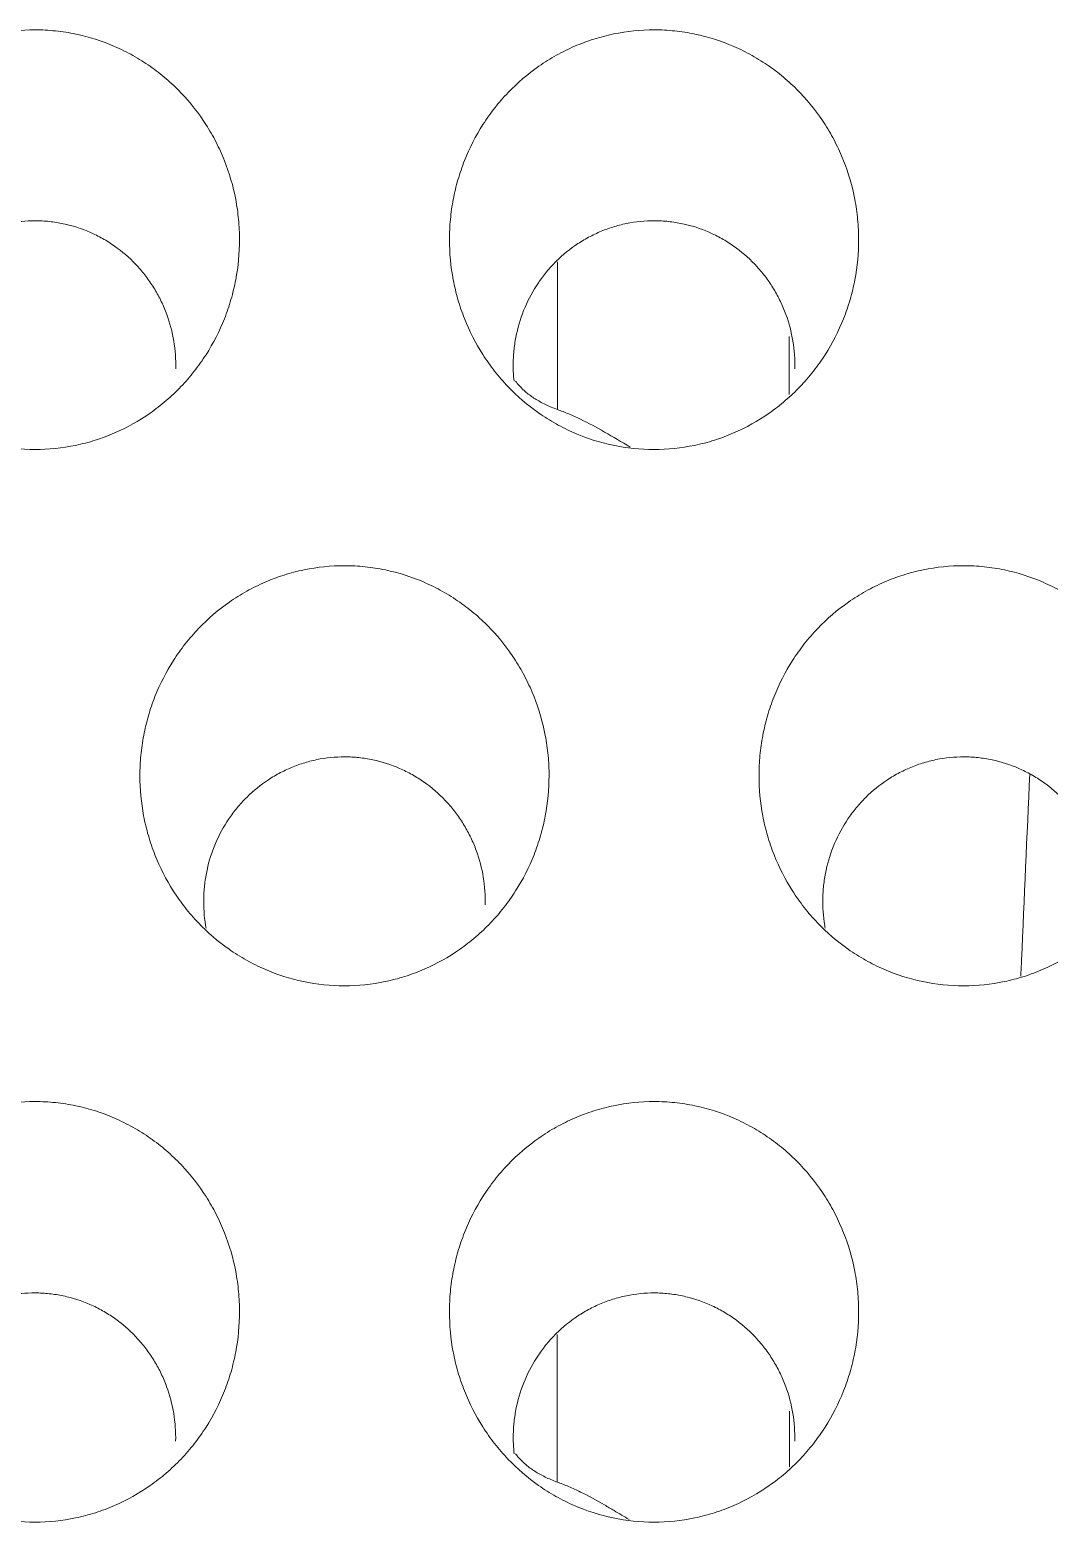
# Model space of a CAD drawing. Header units: inches. Extents: x 3778 to 56227, y -16914 to 35091.
# Drawn here: x 42622.77 to 42627.69, y -12656.09 to -12648.89 of the extents above; entities that cross this region are included whole.
import ezdxf

# ---------------------------------------------------------------- set-up
doc = ezdxf.new("R2010")
doc.units = ezdxf.units.IN
doc.header["$LTSCALE"] = 100
doc.header["$MEASUREMENT"] = 0
doc.layers.add('2-con', color=2, linetype='Continuous')
doc.layers.add('mark-B', color=2, linetype='Continuous', lineweight=20)

# ---------------------------------------------------------------- blocks, each defined once
blk = doc.blocks.new('무풍1WAY 대형')
at = {"layer": 'mark-B'}
for p, q in [((58.7376, -423.7637), (58.7376, -423.0513)), ((57.6163, -423.1254), (57.6163, -423.3937)), ((58.736, -428.9388), (58.736, -428.2264)), ((57.618, -428.2985), (57.618, -428.5787))]:
    blk.add_line(p, q, dxfattribs=at)
for points, knots in [([(58.2696, -422.8577), (58.2031, -422.8577), (58.1377, -422.8646), (58.0414, -422.8846), (58.0095, -422.893), (57.9622, -422.908), (57.9465, -422.9135), (57.9155, -422.9251), (57.9002, -422.9313), (57.8248, -422.9641), (57.7678, -422.9961), (57.6869, -423.0527), (57.6607, -423.0731), (57.6108, -423.116), (57.5634, -423.1611), (57.5208, -423.2105), (57.4905, -423.2491), (57.4808, -423.2622), (57.4618, -423.289), (57.4526, -423.3027), (57.4084, -423.3721), (57.3789, -423.4301), (57.343, -423.5209), (57.3325, -423.5517), (57.3188, -423.5989), (57.3146, -423.6149), (57.307, -423.6468), (57.3036, -423.6627), (57.2884, -423.7428), (57.2824, -423.8074), (57.2824, -423.8887), (57.2827, -423.905), (57.2843, -423.9377), (57.2854, -423.9541), (57.29, -424.0031), (57.2946, -424.0353), (57.3128, -424.131), (57.3308, -424.1934), (57.3669, -424.2846), (57.3805, -424.3147), (57.4102, -424.373), (57.4264, -424.4013), (57.4788, -424.4835), (57.5189, -424.5349), (57.5758, -424.5946), (57.5875, -424.6062), (57.6114, -424.6289), (57.6479, -424.6619), (57.7123, -424.7119), (57.7676, -424.7468), (57.8106, -424.7709), (57.8252, -424.7786), (57.8549, -424.7934), (57.8699, -424.8004), (57.9456, -424.8333), (58.008, -424.8531), (58.1044, -424.8733), (58.137, -424.8784), (58.2032, -424.8853), (58.2362, -424.887), (58.3348, -424.8871), (58.4001, -424.8805), (58.4811, -424.8637), (58.4973, -424.8599), (58.5294, -424.8515), (58.5769, -424.8377), (58.6537, -424.8089), (58.7125, -424.7799), (58.77, -424.7478), (58.7982, -424.7301), (58.8791, -424.6735), (58.9287, -424.6309), (58.9852, -424.5717), (58.9963, -424.5596), (59.0178, -424.5347), (59.0283, -424.522), (59.0588, -424.4831), (59.0777, -424.4564), (59.1303, -424.374), (59.1599, -424.316), (59.1901, -424.2397), (59.1958, -424.2242), (59.2064, -424.1932), (59.2211, -424.1465), (59.24, -424.0675), (59.2492, -424.0032), (59.2538, -423.9545), (59.2549, -423.9382), (59.2565, -423.9055), (59.2569, -423.8891), (59.2569, -423.8072), (59.2508, -423.7426), (59.2327, -423.6469), (59.2251, -423.6152), (59.2115, -423.5681), (59.2066, -423.5524), (59.1959, -423.5213), (59.1903, -423.5059), (59.1603, -423.43), (59.1308, -423.3721), (59.0783, -423.2896), (59.0595, -423.2629), (59.0188, -423.2108), (58.9973, -423.186), (58.9297, -423.1151), (58.8804, -423.0725), (58.8131, -423.0252), (58.7994, -423.0161), (58.7714, -422.9984), (58.7572, -422.99), (58.7141, -422.9658), (58.6847, -422.9512), (58.5947, -422.912), (58.5322, -422.8919), (58.402, -422.8646), (58.3362, -422.8577), (58.2696, -422.8577)], [0, 0, 0, 0, 0.03125, 0.03125, 0.046875, 0.046875, 0.054687, 0.054687, 0.0625, 0.0625, 0.09375, 0.09375, 0.109375, 0.109375, 0.125, 0.140625, 0.140625, 0.148437, 0.148437, 0.15625, 0.15625, 0.1875, 0.1875, 0.203125, 0.203125, 0.210937, 0.210937, 0.21875, 0.21875, 0.25, 0.25, 0.257812, 0.257812, 0.265625, 0.265625, 0.28125, 0.28125, 0.3125, 0.3125, 0.328125, 0.328125, 0.34375, 0.34375, 0.375, 0.375, 0.382812, 0.382812, 0.390625, 0.40625, 0.421875, 0.421875, 0.429687, 0.429687, 0.4375, 0.4375, 0.46875, 0.46875, 0.484375, 0.484375, 0.5, 0.5, 0.53125, 0.53125, 0.539062, 0.539062, 0.546875, 0.5625, 0.578125, 0.578125, 0.59375, 0.59375, 0.625, 0.625, 0.632812, 0.632812, 0.640625, 0.640625, 0.65625, 0.65625, 0.6875, 0.6875, 0.695312, 0.695312, 0.703125, 0.71875, 0.734375, 0.734375, 0.742187, 0.742187, 0.75, 0.75, 0.78125, 0.78125, 0.796875, 0.796875, 0.804687, 0.804687, 0.8125, 0.8125, 0.84375, 0.84375, 0.859375, 0.859375, 0.875, 0.875, 0.90625, 0.90625, 0.914062, 0.914062, 0.921875, 0.921875, 0.9375, 0.9375, 0.96875, 0.96875, 1, 1, 1, 1]), ([(58.3894, -422.8703), (58.4137, -422.8846), (58.438, -422.899), (58.4778, -422.9224), (58.4933, -422.9316), (58.5088, -422.9407)], [0, 0, 0, 0, 0.611106, 0.611106, 1, 1, 1, 1]), ([(61.2572, -422.8577), (61.1906, -422.8577), (61.1253, -422.8646), (61.0289, -422.8846), (60.9971, -422.893), (60.9498, -422.908), (60.9341, -422.9135), (60.9031, -422.9251), (60.8878, -422.9313), (60.8124, -422.9641), (60.7553, -422.9961), (60.6745, -423.0527), (60.6482, -423.0731), (60.5984, -423.116), (60.551, -423.1611), (60.5083, -423.2105), (60.4781, -423.2491), (60.4683, -423.2622), (60.4493, -423.289), (60.4401, -423.3027), (60.3959, -423.3721), (60.3664, -423.4301), (60.3306, -423.5209), (60.32, -423.5517), (60.3064, -423.5989), (60.3022, -423.6149), (60.2945, -423.6468), (60.2911, -423.6627), (60.276, -423.7428), (60.2699, -423.8074), (60.2699, -423.8887), (60.2703, -423.905), (60.2718, -423.9377), (60.273, -423.9541), (60.2776, -424.0031), (60.2822, -424.0353), (60.3004, -424.131), (60.3184, -424.1934), (60.3544, -424.2846), (60.368, -424.3147), (60.3978, -424.373), (60.4139, -424.4013), (60.4664, -424.4835), (60.5064, -424.5349), (60.5634, -424.5946), (60.5751, -424.6062), (60.5989, -424.6289), (60.6354, -424.6619), (60.6998, -424.7119), (60.7552, -424.7468), (60.7982, -424.7709), (60.8127, -424.7786), (60.8424, -424.7934), (60.8575, -424.8004), (60.9331, -424.8333), (60.9956, -424.8531), (61.092, -424.8733), (61.1246, -424.8784), (61.1908, -424.8853), (61.2237, -424.887), (61.3223, -424.8871), (61.3876, -424.8805), (61.4687, -424.8637), (61.4849, -424.8599), (61.5169, -424.8515), (61.5645, -424.8377), (61.6413, -424.8089), (61.7001, -424.7799), (61.7576, -424.7478), (61.7858, -424.7301), (61.8667, -424.6735), (61.9162, -424.6309), (61.9728, -424.5717), (61.9838, -424.5596), (62.0053, -424.5347), (62.0159, -424.522), (62.0463, -424.4831), (62.0652, -424.4564), (62.1178, -424.374), (62.1475, -424.316), (62.1777, -424.2397), (62.1834, -424.2242), (62.194, -424.1932), (62.2087, -424.1465), (62.2276, -424.0675), (62.2367, -424.0032), (62.2413, -423.9545), (62.2425, -423.9382), (62.244, -423.9055), (62.2444, -423.8891), (62.2444, -423.8072), (62.2383, -423.7426), (62.2202, -423.6469), (62.2127, -423.6152), (62.199, -423.5681), (62.1941, -423.5524), (62.1835, -423.5213), (62.1778, -423.5059), (62.1478, -423.43), (62.1184, -423.3721), (62.0659, -423.2896), (62.047, -423.2629), (62.0063, -423.2108), (61.9849, -423.186), (61.9173, -423.1151), (61.8679, -423.0725), (61.8007, -423.0252), (61.787, -423.0161), (61.7589, -422.9984), (61.7447, -422.99), (61.7016, -422.9658), (61.6722, -422.9512), (61.5822, -422.912), (61.5197, -422.8919), (61.3895, -422.8646), (61.3237, -422.8577), (61.2572, -422.8577)], [0, 0, 0, 0, 0.03125, 0.03125, 0.046875, 0.046875, 0.054687, 0.054687, 0.0625, 0.0625, 0.09375, 0.09375, 0.109375, 0.109375, 0.125, 0.140625, 0.140625, 0.148437, 0.148437, 0.15625, 0.15625, 0.1875, 0.1875, 0.203125, 0.203125, 0.210937, 0.210937, 0.21875, 0.21875, 0.25, 0.25, 0.257812, 0.257812, 0.265625, 0.265625, 0.28125, 0.28125, 0.3125, 0.3125, 0.328125, 0.328125, 0.34375, 0.34375, 0.375, 0.375, 0.382812, 0.382812, 0.390625, 0.40625, 0.421875, 0.421875, 0.429687, 0.429687, 0.4375, 0.4375, 0.46875, 0.46875, 0.484375, 0.484375, 0.5, 0.5, 0.53125, 0.53125, 0.539062, 0.539062, 0.546875, 0.5625, 0.578125, 0.578125, 0.59375, 0.59375, 0.625, 0.625, 0.632812, 0.632812, 0.640625, 0.640625, 0.65625, 0.65625, 0.6875, 0.6875, 0.695312, 0.695312, 0.703125, 0.71875, 0.734375, 0.734375, 0.742187, 0.742187, 0.75, 0.75, 0.78125, 0.78125, 0.796875, 0.796875, 0.804687, 0.804687, 0.8125, 0.8125, 0.84375, 0.84375, 0.859375, 0.859375, 0.875, 0.875, 0.90625, 0.90625, 0.914062, 0.914062, 0.921875, 0.921875, 0.9375, 0.9375, 0.96875, 0.96875, 1, 1, 1, 1]), ([(58.7376, -423.0513), (58.7194, -423.0448), (58.7008, -423.0374), (58.6629, -423.0212), (58.6437, -423.0124), (58.5863, -422.9845), (58.5476, -422.9636), (58.5088, -422.9407)], [0, 0, 0, 0, 0.25, 0.25, 0.5, 0.5, 1, 1, 1, 1]), ([(58.7376, -423.0513), (58.7582, -423.0588), (58.7773, -423.0668), (58.8129, -423.0842), (58.8294, -423.0934), (58.86, -423.113), (58.8741, -423.1233), (58.8994, -423.1446), (58.9107, -423.1555), (58.9269, -423.1736), (58.9326, -423.1806), (58.9378, -423.1877)], [0, 0, 0, 0, 0.216793, 0.216793, 0.433586, 0.433586, 0.650378, 0.650378, 0.867171, 0.867171, 1, 1, 1, 1]), ([(60.5781, -423.2486), (60.5771, -423.2938), (60.5834, -423.3828), (60.6059, -423.469), (60.6253, -423.5219), (60.6294, -423.5325), (60.6382, -423.5533), (60.652, -423.5841), (60.6785, -423.6333), (60.7034, -423.6705), (60.7235, -423.6976), (60.7304, -423.7065), (60.7447, -423.724), (60.7521, -423.7326), (60.7902, -423.7747), (60.8235, -423.8049), (60.8776, -423.845), (60.8963, -423.8575), (60.9352, -423.8808), (60.9555, -423.8915), (61.017, -423.9203), (61.0596, -423.9352), (61.1146, -423.9483), (61.1257, -423.9506), (61.1481, -423.9548), (61.1594, -423.9566), (61.1933, -423.961), (61.2159, -423.9628), (61.2837, -423.9647), (61.3288, -423.9614), (61.385, -423.9514), (61.3962, -423.9491), (61.4184, -423.9439), (61.4513, -423.9353), (61.5046, -423.917), (61.5457, -423.8981), (61.5758, -423.8822), (61.5858, -423.8767), (61.6054, -423.8651), (61.615, -423.8591), (61.6622, -423.8279), (61.6971, -423.7995), (61.7371, -423.7597), (61.7449, -423.7516), (61.7602, -423.7348), (61.7677, -423.7262), (61.7893, -423.7001), (61.8028, -423.6821), (61.8404, -423.6263), (61.8618, -423.5869), (61.8973, -423.5035), (61.9108, -423.4607), (61.9249, -423.3952), (61.9286, -423.3732), (61.934, -423.3285), (61.9356, -423.3059), (61.9373, -423.2385), (61.9342, -423.194), (61.9263, -423.1454), (61.9255, -423.141), (61.9247, -423.1366)], [0, 0, 0, 0, 0.05848, 0.116959, 0.116959, 0.131579, 0.131579, 0.146199, 0.175439, 0.204679, 0.204679, 0.219298, 0.219298, 0.233918, 0.233918, 0.292398, 0.292398, 0.321638, 0.321638, 0.350878, 0.350878, 0.409357, 0.409357, 0.423977, 0.423977, 0.438597, 0.438597, 0.467837, 0.467837, 0.526316, 0.526316, 0.540936, 0.540936, 0.555556, 0.584796, 0.614036, 0.614036, 0.628656, 0.628656, 0.643275, 0.643275, 0.701755, 0.701755, 0.716375, 0.716375, 0.730995, 0.730995, 0.760235, 0.760235, 0.818714, 0.818714, 0.877194, 0.877194, 0.906434, 0.906434, 0.935673, 0.935673, 0.994153, 0.994153, 1, 1, 1, 1]), ([(57.5906, -423.2486), (57.5895, -423.2938), (57.5959, -423.3828), (57.6183, -423.469), (57.6377, -423.5219), (57.6419, -423.5325), (57.6506, -423.5533), (57.6645, -423.5841), (57.691, -423.6333), (57.7158, -423.6705), (57.7359, -423.6976), (57.7428, -423.7065), (57.7571, -423.724), (57.7646, -423.7326), (57.8026, -423.7747), (57.8359, -423.8049), (57.89, -423.845), (57.9088, -423.8575), (57.9477, -423.8808), (57.9679, -423.8915), (58.0295, -423.9203), (58.072, -423.9352), (58.127, -423.9483), (58.1381, -423.9506), (58.1605, -423.9548), (58.1719, -423.9566), (58.2058, -423.961), (58.2284, -423.9628), (58.2961, -423.9647), (58.3412, -423.9614), (58.3974, -423.9514), (58.4087, -423.9491), (58.4308, -423.9439), (58.4637, -423.9353), (58.5171, -423.917), (58.5581, -423.8981), (58.5883, -423.8822), (58.5983, -423.8767), (58.6179, -423.8651), (58.6275, -423.8591), (58.6747, -423.8279), (58.7095, -423.7995), (58.7496, -423.7597), (58.7574, -423.7516), (58.7727, -423.7348), (58.7802, -423.7262), (58.8018, -423.7001), (58.8152, -423.6821), (58.8528, -423.6263), (58.8743, -423.5869), (58.9097, -423.5035), (58.9232, -423.4607), (58.9374, -423.3952), (58.9411, -423.3732), (58.9464, -423.3285), (58.9481, -423.3059), (58.9494, -423.2512), (58.948, -423.2191), (58.9445, -423.1873)], [0, 0, 0, 0, 0.059816, 0.119632, 0.119632, 0.134585, 0.134585, 0.149539, 0.179447, 0.209355, 0.209355, 0.224309, 0.224309, 0.239263, 0.239263, 0.299079, 0.299079, 0.328987, 0.328987, 0.358895, 0.358895, 0.41871, 0.41871, 0.433664, 0.433664, 0.448618, 0.448618, 0.478526, 0.478526, 0.538342, 0.538342, 0.553296, 0.553296, 0.56825, 0.598158, 0.628065, 0.628065, 0.643019, 0.643019, 0.657973, 0.657973, 0.717789, 0.717789, 0.732743, 0.732743, 0.747697, 0.747697, 0.777605, 0.777605, 0.837421, 0.837421, 0.897236, 0.897236, 0.927144, 0.927144, 0.957052, 0.957052, 1, 1, 1, 1]), ([(56.7758, -425.4454), (56.7093, -425.4454), (56.644, -425.4522), (56.5477, -425.4723), (56.5159, -425.4806), (56.4686, -425.4956), (56.4528, -425.5011), (56.4219, -425.5127), (56.4066, -425.5189), (56.3312, -425.5516), (56.2741, -425.5835), (56.1933, -425.6401), (56.1671, -425.6605), (56.1172, -425.7033), (56.0698, -425.7483), (56.0271, -425.7976), (55.9969, -425.8362), (55.9871, -425.8493), (55.9681, -425.8761), (55.9589, -425.8898), (55.9147, -425.9591), (55.8852, -426.0171), (55.8493, -426.1077), (55.8388, -426.1386), (55.8251, -426.1857), (55.8209, -426.2016), (55.8133, -426.2335), (55.8098, -426.2495), (55.7947, -426.3295), (55.7886, -426.394), (55.7886, -426.4753), (55.789, -426.4916), (55.7905, -426.5242), (55.7917, -426.5406), (55.7963, -426.5896), (55.8009, -426.6218), (55.8191, -426.7175), (55.8371, -426.7797), (55.8732, -426.8709), (55.8868, -426.901), (55.9165, -426.9592), (55.9327, -426.9874), (55.9852, -427.0696), (56.0253, -427.1209), (56.0822, -427.1805), (56.0939, -427.1922), (56.1177, -427.2148), (56.1542, -427.2477), (56.2186, -427.2977), (56.274, -427.3325), (56.317, -427.3566), (56.3316, -427.3643), (56.3612, -427.379), (56.3763, -427.386), (56.4519, -427.4189), (56.5143, -427.4387), (56.6107, -427.4589), (56.6433, -427.464), (56.7095, -427.4709), (56.7424, -427.4726), (56.841, -427.4726), (56.9063, -427.466), (56.9873, -427.4492), (57.0035, -427.4454), (57.0355, -427.4371), (57.0831, -427.4233), (57.1598, -427.3946), (57.2186, -427.3656), (57.2761, -427.3335), (57.3043, -427.3158), (57.3852, -427.2593), (57.4347, -427.2168), (57.4913, -427.1577), (57.5023, -427.1456), (57.5239, -427.1208), (57.5344, -427.108), (57.5649, -427.0692), (57.5838, -427.0425), (57.6364, -426.9602), (57.666, -426.9022), (57.6963, -426.826), (57.702, -426.8106), (57.7126, -426.7796), (57.7273, -426.7329), (57.7462, -426.6539), (57.7554, -426.5897), (57.76, -426.5411), (57.7611, -426.5248), (57.7627, -426.4921), (57.7631, -426.4757), (57.7631, -426.3938), (57.7569, -426.3293), (57.7388, -426.2337), (57.7313, -426.2021), (57.7177, -426.1549), (57.7127, -426.1392), (57.7021, -426.1082), (57.6965, -426.0928), (57.6664, -426.017), (57.637, -425.9592), (57.5845, -425.8767), (57.5656, -425.85), (57.5249, -425.798), (57.5034, -425.7732), (57.4358, -425.7024), (57.3865, -425.6598), (57.3192, -425.6127), (57.3055, -425.6035), (57.2775, -425.5859), (57.2632, -425.5774), (57.2201, -425.5533), (57.1908, -425.5387), (57.1008, -425.4996), (57.0383, -425.4795), (56.9082, -425.4522), (56.8424, -425.4454), (56.7758, -425.4454)], [0, 0, 0, 0, 0.03125, 0.03125, 0.046875, 0.046875, 0.054688, 0.054688, 0.0625, 0.0625, 0.09375, 0.09375, 0.109375, 0.109375, 0.125, 0.140625, 0.140625, 0.148438, 0.148438, 0.15625, 0.15625, 0.1875, 0.1875, 0.203125, 0.203125, 0.210938, 0.210938, 0.21875, 0.21875, 0.25, 0.25, 0.257813, 0.257813, 0.265625, 0.265625, 0.28125, 0.28125, 0.3125, 0.3125, 0.328125, 0.328125, 0.34375, 0.34375, 0.375, 0.375, 0.382813, 0.382813, 0.390625, 0.40625, 0.421875, 0.421875, 0.429688, 0.429688, 0.4375, 0.4375, 0.46875, 0.46875, 0.484375, 0.484375, 0.5, 0.5, 0.53125, 0.53125, 0.539063, 0.539063, 0.546875, 0.5625, 0.578125, 0.578125, 0.59375, 0.59375, 0.625, 0.625, 0.632813, 0.632813, 0.640625, 0.640625, 0.65625, 0.65625, 0.6875, 0.6875, 0.695313, 0.695313, 0.703125, 0.71875, 0.734375, 0.734375, 0.742188, 0.742188, 0.75, 0.75, 0.78125, 0.78125, 0.796875, 0.796875, 0.804688, 0.804688, 0.8125, 0.8125, 0.84375, 0.84375, 0.859375, 0.859375, 0.875, 0.875, 0.90625, 0.90625, 0.914063, 0.914063, 0.921875, 0.921875, 0.9375, 0.9375, 0.96875, 0.96875, 1, 1, 1, 1]), ([(59.7634, -425.4454), (59.6969, -425.4454), (59.6315, -425.4522), (59.5352, -425.4723), (59.5034, -425.4806), (59.4561, -425.4956), (59.4404, -425.5011), (59.4094, -425.5127), (59.3941, -425.5189), (59.3188, -425.5516), (59.2617, -425.5835), (59.1808, -425.6401), (59.1546, -425.6605), (59.1048, -425.7033), (59.0574, -425.7483), (59.0147, -425.7976), (58.9844, -425.8362), (58.9747, -425.8493), (58.9557, -425.8761), (58.9465, -425.8898), (58.9022, -425.9591), (58.8727, -426.0171), (58.8369, -426.1077), (58.8263, -426.1386), (58.8126, -426.1857), (58.8084, -426.2016), (58.8008, -426.2335), (58.7974, -426.2495), (58.7822, -426.3295), (58.7762, -426.394), (58.7762, -426.4753), (58.7765, -426.4916), (58.7781, -426.5242), (58.7792, -426.5406), (58.7838, -426.5896), (58.7884, -426.6218), (58.8067, -426.7175), (58.8247, -426.7797), (58.8607, -426.8709), (58.8743, -426.901), (58.9041, -426.9592), (58.9203, -426.9874), (58.9727, -427.0696), (59.0128, -427.1209), (59.0697, -427.1805), (59.0814, -427.1922), (59.1053, -427.2148), (59.1418, -427.2477), (59.2062, -427.2977), (59.2615, -427.3325), (59.3045, -427.3566), (59.3191, -427.3643), (59.3488, -427.379), (59.3638, -427.386), (59.4395, -427.4189), (59.5019, -427.4387), (59.5983, -427.4589), (59.6309, -427.464), (59.697, -427.4709), (59.73, -427.4726), (59.8285, -427.4726), (59.8938, -427.466), (59.9748, -427.4492), (59.991, -427.4454), (60.0231, -427.4371), (60.0706, -427.4233), (60.1474, -427.3946), (60.2062, -427.3656), (60.2636, -427.3335), (60.2919, -427.3158), (60.3728, -427.2593), (60.4223, -427.2168), (60.4789, -427.1577), (60.4899, -427.1456), (60.5114, -427.1208), (60.522, -427.108), (60.5524, -427.0692), (60.5713, -427.0425), (60.624, -426.9602), (60.6536, -426.9022), (60.6838, -426.826), (60.6895, -426.8106), (60.7001, -426.7796), (60.7149, -426.7329), (60.7338, -426.6539), (60.7429, -426.5897), (60.7475, -426.5411), (60.7487, -426.5248), (60.7502, -426.4921), (60.7506, -426.4757), (60.7506, -426.3938), (60.7445, -426.3293), (60.7264, -426.2337), (60.7188, -426.2021), (60.7052, -426.1549), (60.7003, -426.1392), (60.6897, -426.1082), (60.684, -426.0928), (60.654, -426.017), (60.6245, -425.9592), (60.572, -425.8767), (60.5531, -425.85), (60.5124, -425.798), (60.491, -425.7732), (60.4234, -425.7024), (60.374, -425.6598), (60.3068, -425.6127), (60.293, -425.6035), (60.265, -425.5859), (60.2508, -425.5774), (60.2077, -425.5533), (60.1783, -425.5387), (60.0884, -425.4996), (60.0258, -425.4795), (59.8957, -425.4522), (59.8299, -425.4454), (59.7634, -425.4454)], [0, 0, 0, 0, 0.03125, 0.03125, 0.046875, 0.046875, 0.054687, 0.054687, 0.0625, 0.0625, 0.09375, 0.09375, 0.109375, 0.109375, 0.125, 0.140625, 0.140625, 0.148437, 0.148437, 0.15625, 0.15625, 0.1875, 0.1875, 0.203125, 0.203125, 0.210937, 0.210937, 0.21875, 0.21875, 0.25, 0.25, 0.257812, 0.257812, 0.265625, 0.265625, 0.28125, 0.28125, 0.3125, 0.3125, 0.328125, 0.328125, 0.34375, 0.34375, 0.375, 0.375, 0.382812, 0.382812, 0.390625, 0.40625, 0.421875, 0.421875, 0.429687, 0.429687, 0.4375, 0.4375, 0.46875, 0.46875, 0.484375, 0.484375, 0.5, 0.5, 0.53125, 0.53125, 0.539062, 0.539062, 0.546875, 0.5625, 0.578125, 0.578125, 0.59375, 0.59375, 0.625, 0.625, 0.632812, 0.632812, 0.640625, 0.640625, 0.65625, 0.65625, 0.6875, 0.6875, 0.695312, 0.695312, 0.703125, 0.71875, 0.734375, 0.734375, 0.742187, 0.742187, 0.75, 0.75, 0.78125, 0.78125, 0.796875, 0.796875, 0.804687, 0.804687, 0.8125, 0.8125, 0.84375, 0.84375, 0.859375, 0.859375, 0.875, 0.875, 0.90625, 0.90625, 0.914062, 0.914062, 0.921875, 0.921875, 0.9375, 0.9375, 0.96875, 0.96875, 1, 1, 1, 1]), ([(56.4997, -425.492), (56.4986, -425.5177), (56.4974, -425.5434), (56.4831, -425.8687), (56.4699, -426.1683), (56.4568, -426.468)], [0, 0, 0, 0, 0.078964, 0.078964, 1, 1, 1, 1]), ([(56.0966, -425.8357), (56.0956, -425.8809), (56.1019, -425.9699), (56.1244, -426.056), (56.1438, -426.1089), (56.1479, -426.1195), (56.1567, -426.1403), (56.1705, -426.171), (56.1971, -426.2203), (56.222, -426.2574), (56.242, -426.2845), (56.2489, -426.2934), (56.2633, -426.3108), (56.2707, -426.3194), (56.3088, -426.3615), (56.3421, -426.3917), (56.3962, -426.4318), (56.4149, -426.4443), (56.4539, -426.4675), (56.4741, -426.4783), (56.5357, -426.507), (56.5782, -426.5218), (56.6332, -426.5349), (56.6443, -426.5373), (56.6667, -426.5414), (56.678, -426.5432), (56.712, -426.5477), (56.7346, -426.5495), (56.8023, -426.5514), (56.8474, -426.5481), (56.9036, -426.538), (56.9148, -426.5357), (56.937, -426.5306), (56.9699, -426.522), (57.0232, -426.5037), (57.0643, -426.4848), (57.0945, -426.469), (57.1045, -426.4635), (57.1241, -426.4519), (57.1337, -426.4459), (57.1809, -426.4148), (57.2157, -426.3864), (57.2558, -426.3467), (57.2636, -426.3385), (57.2789, -426.3218), (57.2864, -426.3132), (57.308, -426.2871), (57.3215, -426.2691), (57.3591, -426.2133), (57.3806, -426.174), (57.4161, -426.0906), (57.4296, -426.0479), (57.4438, -425.9824), (57.4475, -425.9604), (57.4528, -425.9158), (57.4545, -425.8931), (57.4561, -425.8257), (57.4531, -425.7812), (57.4451, -425.7328), (57.4444, -425.7285), (57.4436, -425.7242)], [0, 0, 0, 0, 0.058486, 0.116973, 0.116973, 0.131594, 0.131594, 0.146216, 0.175459, 0.204702, 0.204702, 0.219324, 0.219324, 0.233946, 0.233946, 0.292432, 0.292432, 0.321675, 0.321675, 0.350918, 0.350918, 0.409405, 0.409405, 0.424026, 0.424026, 0.438648, 0.438648, 0.467891, 0.467891, 0.526378, 0.526378, 0.540999, 0.540999, 0.555621, 0.584864, 0.614107, 0.614107, 0.628729, 0.628729, 0.643351, 0.643351, 0.701837, 0.701837, 0.716459, 0.716459, 0.73108, 0.73108, 0.760323, 0.760323, 0.81881, 0.81881, 0.877296, 0.877296, 0.906539, 0.906539, 0.935783, 0.935783, 0.994269, 0.994269, 1, 1, 1, 1]), ([(59.0842, -425.8357), (59.0831, -425.8809), (59.0895, -425.9699), (59.1119, -426.056), (59.1313, -426.1089), (59.1355, -426.1195), (59.1442, -426.1403), (59.1581, -426.171), (59.1846, -426.2203), (59.2095, -426.2574), (59.2296, -426.2845), (59.2365, -426.2934), (59.2508, -426.3108), (59.2582, -426.3194), (59.2963, -426.3615), (59.3296, -426.3917), (59.3837, -426.4318), (59.4025, -426.4443), (59.4414, -426.4675), (59.4617, -426.4783), (59.5232, -426.507), (59.5658, -426.5218), (59.6208, -426.5349), (59.6319, -426.5373), (59.6543, -426.5414), (59.6656, -426.5432), (59.6995, -426.5477), (59.7221, -426.5495), (59.7899, -426.5514), (59.8349, -426.5481), (59.8912, -426.538), (59.9024, -426.5357), (59.9245, -426.5306), (59.9574, -426.522), (60.0108, -426.5037), (60.0518, -426.4848), (60.082, -426.469), (60.092, -426.4635), (60.1116, -426.4519), (60.1212, -426.4459), (60.1684, -426.4148), (60.2033, -426.3864), (60.2433, -426.3467), (60.2512, -426.3385), (60.2665, -426.3218), (60.274, -426.3132), (60.2956, -426.2871), (60.309, -426.2691), (60.3467, -426.2133), (60.3681, -426.174), (60.4036, -426.0906), (60.4171, -426.0479), (60.4313, -425.9824), (60.435, -425.9604), (60.4404, -425.9158), (60.442, -425.8931), (60.4437, -425.8257), (60.4406, -425.7812), (60.4327, -425.7328), (60.4319, -425.7285), (60.4311, -425.7242)], [0, 0, 0, 0, 0.058486, 0.116973, 0.116973, 0.131594, 0.131594, 0.146216, 0.175459, 0.204702, 0.204702, 0.219324, 0.219324, 0.233946, 0.233946, 0.292432, 0.292432, 0.321675, 0.321675, 0.350918, 0.350918, 0.409405, 0.409405, 0.424026, 0.424026, 0.438648, 0.438648, 0.467891, 0.467891, 0.526378, 0.526378, 0.540999, 0.540999, 0.555621, 0.584864, 0.614107, 0.614107, 0.628729, 0.628729, 0.643351, 0.643351, 0.701837, 0.701837, 0.716459, 0.716459, 0.73108, 0.73108, 0.760323, 0.760323, 0.81881, 0.81881, 0.877296, 0.877296, 0.906539, 0.906539, 0.935783, 0.935783, 0.994269, 0.994269, 1, 1, 1, 1]), ([(58.2696, -428.0332), (58.2031, -428.0332), (58.1378, -428.04), (58.0415, -428.06), (58.0097, -428.0683), (57.9625, -428.0833), (57.9467, -428.0888), (57.9158, -428.1003), (57.9005, -428.1065), (57.8251, -428.1392), (57.7681, -428.1711), (57.6872, -428.2275), (57.661, -428.2479), (57.6111, -428.2907), (57.5637, -428.3357), (57.521, -428.3849), (57.4908, -428.4234), (57.481, -428.4365), (57.462, -428.4633), (57.4528, -428.477), (57.4086, -428.5462), (57.379, -428.6042), (57.3432, -428.6947), (57.3326, -428.7255), (57.3189, -428.7726), (57.3147, -428.7885), (57.3071, -428.8204), (57.3037, -428.8363), (57.2885, -428.9163), (57.2824, -428.9808), (57.2824, -429.062), (57.2828, -429.0783), (57.2843, -429.1109), (57.2855, -429.1273), (57.2901, -429.1762), (57.2947, -429.2084), (57.3129, -429.304), (57.3309, -429.3662), (57.367, -429.4573), (57.3806, -429.4873), (57.4104, -429.5455), (57.4266, -429.5737), (57.4791, -429.6558), (57.5192, -429.707), (57.5761, -429.7666), (57.5878, -429.7782), (57.6117, -429.8008), (57.6482, -429.8337), (57.7126, -429.8837), (57.7679, -429.9184), (57.8109, -429.9425), (57.8255, -429.9502), (57.8551, -429.9648), (57.8702, -429.9718), (57.9458, -430.0046), (58.0082, -430.0244), (58.1046, -430.0445), (58.1371, -430.0496), (58.2033, -430.0565), (58.2362, -430.0582), (58.3347, -430.0583), (58.4, -430.0516), (58.481, -430.0349), (58.4972, -430.0311), (58.5292, -430.0227), (58.5767, -430.009), (58.6535, -429.9804), (58.7123, -429.9514), (58.7697, -429.9194), (58.7979, -429.9017), (58.8789, -429.8453), (58.9284, -429.8028), (58.9849, -429.7438), (58.996, -429.7317), (59.0175, -429.7069), (59.028, -429.6942), (59.0585, -429.6554), (59.0775, -429.6287), (59.1301, -429.5465), (59.1597, -429.4886), (59.19, -429.4125), (59.1957, -429.397), (59.2063, -429.366), (59.221, -429.3194), (59.2399, -429.2405), (59.2491, -429.1763), (59.2537, -429.1277), (59.2549, -429.1115), (59.2564, -429.0788), (59.2568, -429.0624), (59.2568, -428.9806), (59.2507, -428.9161), (59.2326, -428.8206), (59.225, -428.789), (59.2114, -428.7419), (59.2064, -428.7262), (59.1958, -428.6952), (59.1902, -428.6798), (59.1601, -428.604), (59.1306, -428.5463), (59.0781, -428.4639), (59.0592, -428.4372), (59.0185, -428.3853), (58.9971, -428.3605), (58.9294, -428.2898), (58.8801, -428.2473), (58.8129, -428.2002), (58.7991, -428.1911), (58.7711, -428.1735), (58.7569, -428.165), (58.7138, -428.1409), (58.6844, -428.1264), (58.5945, -428.0873), (58.532, -428.0672), (58.4019, -428.04), (58.3361, -428.0332), (58.2696, -428.0332)], [0, 0, 0, 0, 0.03125, 0.03125, 0.046875, 0.046875, 0.054687, 0.054687, 0.0625, 0.0625, 0.09375, 0.09375, 0.109375, 0.109375, 0.125, 0.140625, 0.140625, 0.148437, 0.148437, 0.15625, 0.15625, 0.1875, 0.1875, 0.203125, 0.203125, 0.210937, 0.210937, 0.21875, 0.21875, 0.25, 0.25, 0.257812, 0.257812, 0.265625, 0.265625, 0.28125, 0.28125, 0.3125, 0.3125, 0.328125, 0.328125, 0.34375, 0.34375, 0.375, 0.375, 0.382812, 0.382812, 0.390625, 0.40625, 0.421875, 0.421875, 0.429687, 0.429687, 0.4375, 0.4375, 0.46875, 0.46875, 0.484375, 0.484375, 0.5, 0.5, 0.53125, 0.53125, 0.539062, 0.539062, 0.546875, 0.5625, 0.578125, 0.578125, 0.59375, 0.59375, 0.625, 0.625, 0.632812, 0.632812, 0.640625, 0.640625, 0.65625, 0.65625, 0.6875, 0.6875, 0.695312, 0.695312, 0.703125, 0.71875, 0.734375, 0.734375, 0.742187, 0.742187, 0.75, 0.75, 0.78125, 0.78125, 0.796875, 0.796875, 0.804687, 0.804687, 0.8125, 0.8125, 0.84375, 0.84375, 0.859375, 0.859375, 0.875, 0.875, 0.90625, 0.90625, 0.914062, 0.914062, 0.921875, 0.921875, 0.9375, 0.9375, 0.96875, 0.96875, 1, 1, 1, 1]), ([(61.2572, -428.0332), (61.1907, -428.0332), (61.1254, -428.04), (61.0291, -428.06), (60.9973, -428.0683), (60.95, -428.0833), (60.9343, -428.0888), (60.9033, -428.1003), (60.888, -428.1065), (60.8127, -428.1392), (60.7556, -428.1711), (60.6748, -428.2275), (60.6485, -428.2479), (60.5987, -428.2907), (60.5513, -428.3357), (60.5086, -428.3849), (60.4783, -428.4234), (60.4686, -428.4365), (60.4496, -428.4633), (60.4404, -428.477), (60.3961, -428.5462), (60.3666, -428.6042), (60.3307, -428.6947), (60.3201, -428.7255), (60.3065, -428.7726), (60.3023, -428.7885), (60.2946, -428.8204), (60.2912, -428.8363), (60.276, -428.9163), (60.27, -428.9808), (60.27, -429.062), (60.2703, -429.0783), (60.2719, -429.1109), (60.273, -429.1273), (60.2777, -429.1762), (60.2823, -429.2084), (60.3005, -429.304), (60.3185, -429.3662), (60.3546, -429.4573), (60.3682, -429.4873), (60.3979, -429.5455), (60.4141, -429.5737), (60.4666, -429.6558), (60.5067, -429.707), (60.5637, -429.7666), (60.5754, -429.7782), (60.5992, -429.8008), (60.6357, -429.8337), (60.7001, -429.8837), (60.7555, -429.9184), (60.7984, -429.9425), (60.813, -429.9502), (60.8427, -429.9648), (60.8577, -429.9718), (60.9334, -430.0046), (60.9958, -430.0244), (61.0921, -430.0445), (61.1247, -430.0496), (61.1908, -430.0565), (61.2238, -430.0582), (61.3223, -430.0583), (61.3875, -430.0516), (61.4685, -430.0349), (61.4847, -430.0311), (61.5168, -430.0227), (61.5643, -430.009), (61.641, -429.9804), (61.6998, -429.9514), (61.7573, -429.9194), (61.7855, -429.9017), (61.8664, -429.8453), (61.9159, -429.8028), (61.9725, -429.7438), (61.9835, -429.7317), (62.0051, -429.7069), (62.0156, -429.6942), (62.0461, -429.6554), (62.065, -429.6287), (62.1176, -429.5465), (62.1473, -429.4886), (62.1775, -429.4125), (62.1832, -429.397), (62.1938, -429.366), (62.2086, -429.3194), (62.2275, -429.2405), (62.2366, -429.1763), (62.2412, -429.1277), (62.2424, -429.1115), (62.244, -429.0788), (62.2443, -429.0624), (62.2444, -428.9806), (62.2382, -428.9161), (62.2201, -428.8206), (62.2126, -428.789), (62.1989, -428.7419), (62.194, -428.7262), (62.1834, -428.6952), (62.1777, -428.6798), (62.1477, -428.604), (62.1182, -428.5463), (62.0657, -428.4639), (62.0468, -428.4372), (62.0061, -428.3853), (61.9846, -428.3605), (61.917, -428.2898), (61.8676, -428.2473), (61.8004, -428.2002), (61.7867, -428.1911), (61.7586, -428.1735), (61.7444, -428.165), (61.7013, -428.1409), (61.672, -428.1264), (61.582, -428.0873), (61.5195, -428.0672), (61.3894, -428.04), (61.3236, -428.0332), (61.2572, -428.0332)], [0, 0, 0, 0, 0.03125, 0.03125, 0.046875, 0.046875, 0.054688, 0.054688, 0.0625, 0.0625, 0.09375, 0.09375, 0.109375, 0.109375, 0.125, 0.140625, 0.140625, 0.148437, 0.148437, 0.15625, 0.15625, 0.1875, 0.1875, 0.203125, 0.203125, 0.210937, 0.210937, 0.21875, 0.21875, 0.25, 0.25, 0.257812, 0.257812, 0.265625, 0.265625, 0.28125, 0.28125, 0.3125, 0.3125, 0.328125, 0.328125, 0.34375, 0.34375, 0.375, 0.375, 0.382812, 0.382812, 0.390625, 0.40625, 0.421875, 0.421875, 0.429687, 0.429687, 0.4375, 0.4375, 0.46875, 0.46875, 0.484375, 0.484375, 0.5, 0.5, 0.53125, 0.53125, 0.539063, 0.539063, 0.546875, 0.5625, 0.578125, 0.578125, 0.59375, 0.59375, 0.625, 0.625, 0.632813, 0.632813, 0.640625, 0.640625, 0.65625, 0.65625, 0.6875, 0.6875, 0.695313, 0.695313, 0.703125, 0.71875, 0.734375, 0.734375, 0.742188, 0.742188, 0.75, 0.75, 0.78125, 0.78125, 0.796875, 0.796875, 0.804688, 0.804688, 0.8125, 0.8125, 0.84375, 0.84375, 0.859375, 0.859375, 0.875, 0.875, 0.90625, 0.90625, 0.914063, 0.914063, 0.921875, 0.921875, 0.9375, 0.9375, 0.96875, 0.96875, 1, 1, 1, 1]), ([(58.736, -428.2264), (58.7179, -428.2199), (58.6995, -428.2127), (58.6618, -428.1968), (58.6428, -428.1882), (58.5857, -428.1607), (58.5474, -428.1403), (58.5088, -428.1177)], [0, 0, 0, 0, 0.25, 0.25, 0.5, 0.5, 1, 1, 1, 1]), ([(58.736, -428.2264), (58.7568, -428.2338), (58.776, -428.2418), (58.8118, -428.2591), (58.8284, -428.2684), (58.8592, -428.2879), (58.8734, -428.2983), (58.8989, -428.3195), (58.9103, -428.3305), (58.9268, -428.3488), (58.9326, -428.3559), (58.938, -428.3632)], [0, 0, 0, 0, 0.216078, 0.216078, 0.432157, 0.432157, 0.648235, 0.648235, 0.864314, 0.864314, 1, 1, 1, 1]), ([(60.5778, -428.423), (60.5767, -428.4682), (60.5831, -428.557), (60.6056, -428.6431), (60.6249, -428.696), (60.6291, -428.7066), (60.6379, -428.7273), (60.6517, -428.7581), (60.6783, -428.8073), (60.7032, -428.8445), (60.7232, -428.8715), (60.7302, -428.8804), (60.7445, -428.8978), (60.7519, -428.9064), (60.79, -428.9484), (60.8233, -428.9786), (60.8775, -429.0186), (60.8962, -429.0311), (60.9351, -429.0544), (60.9554, -429.0651), (61.017, -429.0938), (61.0595, -429.1086), (61.1145, -429.1217), (61.1256, -429.1241), (61.148, -429.1282), (61.1593, -429.13), (61.1933, -429.1344), (61.2159, -429.1362), (61.2836, -429.1381), (61.3287, -429.1348), (61.3849, -429.1248), (61.3961, -429.1225), (61.4182, -429.1174), (61.4512, -429.1088), (61.5045, -429.0906), (61.5456, -429.0717), (61.5757, -429.0559), (61.5857, -429.0504), (61.6053, -429.0388), (61.615, -429.0328), (61.6622, -429.0017), (61.697, -428.9734), (61.7371, -428.9337), (61.745, -428.9256), (61.7603, -428.9088), (61.7677, -428.9002), (61.7894, -428.8741), (61.8029, -428.8562), (61.8405, -428.8005), (61.862, -428.7611), (61.8975, -428.6778), (61.911, -428.6351), (61.9252, -428.5697), (61.9289, -428.5477), (61.9343, -428.5031), (61.9359, -428.4805), (61.9376, -428.4131), (61.9346, -428.3686), (61.9266, -428.3203), (61.9259, -428.3161), (61.9251, -428.3118)], [0, 0, 0, 0, 0.058493, 0.116986, 0.116986, 0.13161, 0.13161, 0.146233, 0.17548, 0.204726, 0.204726, 0.21935, 0.21935, 0.233973, 0.233973, 0.292466, 0.292466, 0.321713, 0.321713, 0.350959, 0.350959, 0.409453, 0.409453, 0.424076, 0.424076, 0.438699, 0.438699, 0.467946, 0.467946, 0.526439, 0.526439, 0.541062, 0.541062, 0.555686, 0.584932, 0.614179, 0.614179, 0.628802, 0.628802, 0.643426, 0.643426, 0.701919, 0.701919, 0.716542, 0.716542, 0.731165, 0.731165, 0.760412, 0.760412, 0.818905, 0.818905, 0.877399, 0.877399, 0.906645, 0.906645, 0.935892, 0.935892, 0.994385, 0.994385, 1, 1, 1, 1]), ([(57.5902, -428.423), (57.5892, -428.4682), (57.5955, -428.557), (57.618, -428.6431), (57.6374, -428.696), (57.6415, -428.7066), (57.6503, -428.7273), (57.6642, -428.7581), (57.6907, -428.8073), (57.7156, -428.8445), (57.7357, -428.8715), (57.7426, -428.8804), (57.7569, -428.8978), (57.7644, -428.9064), (57.8025, -428.9484), (57.8358, -428.9786), (57.8899, -429.0186), (57.9087, -429.0311), (57.9476, -429.0544), (57.9679, -429.0651), (58.0294, -429.0938), (58.0719, -429.1086), (58.127, -429.1217), (58.1381, -429.1241), (58.1605, -429.1282), (58.1718, -429.13), (58.2057, -429.1344), (58.2283, -429.1362), (58.296, -429.1381), (58.3411, -429.1348), (58.3973, -429.1248), (58.4085, -429.1225), (58.4307, -429.1174), (58.4636, -429.1088), (58.5169, -429.0906), (58.558, -429.0717), (58.5882, -429.0559), (58.5982, -429.0504), (58.6178, -429.0388), (58.6274, -429.0328), (58.6746, -429.0017), (58.7095, -428.9734), (58.7496, -428.9337), (58.7574, -428.9256), (58.7727, -428.9088), (58.7802, -428.9002), (58.8018, -428.8741), (58.8153, -428.8562), (58.853, -428.8005), (58.8745, -428.7611), (58.91, -428.6778), (58.9235, -428.6351), (58.9377, -428.5697), (58.9414, -428.5477), (58.9468, -428.5031), (58.9484, -428.4805), (58.9498, -428.426), (58.9484, -428.3942), (58.945, -428.3626)], [0, 0, 0, 0, 0.059835, 0.119671, 0.119671, 0.13463, 0.13463, 0.149589, 0.179506, 0.209424, 0.209424, 0.224383, 0.224383, 0.239342, 0.239342, 0.299177, 0.299177, 0.329095, 0.329095, 0.359013, 0.359013, 0.418848, 0.418848, 0.433807, 0.433807, 0.448766, 0.448766, 0.478683, 0.478683, 0.538519, 0.538519, 0.553478, 0.553478, 0.568437, 0.598354, 0.628272, 0.628272, 0.643231, 0.643231, 0.65819, 0.65819, 0.718025, 0.718025, 0.732984, 0.732984, 0.747943, 0.747943, 0.777861, 0.777861, 0.837696, 0.837696, 0.897531, 0.897531, 0.927449, 0.927449, 0.957367, 0.957367, 1, 1, 1, 1])]:
    blk.add_open_spline(points, degree=3, knots=knots, dxfattribs=at)
blk.add_open_spline([(58.5088, -428.1177), (58.4674, -428.0936), (58.4259, -428.0694), (58.3845, -428.0452)], degree=3, dxfattribs=at)
blk = doc.blocks.new('dpdjzjs')
at = {"layer": 'mark-B', "rotation": 180}
blk.add_blockref('무풍1WAY 대형', (178654.9147, 88751.491), dxfattribs=at)

msp = doc.modelspace()

# ---------------------------------------------------------------- block references
at = {"layer": '2-con'}
msp.add_blockref('dpdjzjs', (-135970.8648, -101830.4424), dxfattribs=at)

doc.saveas('drawing.dxf')
